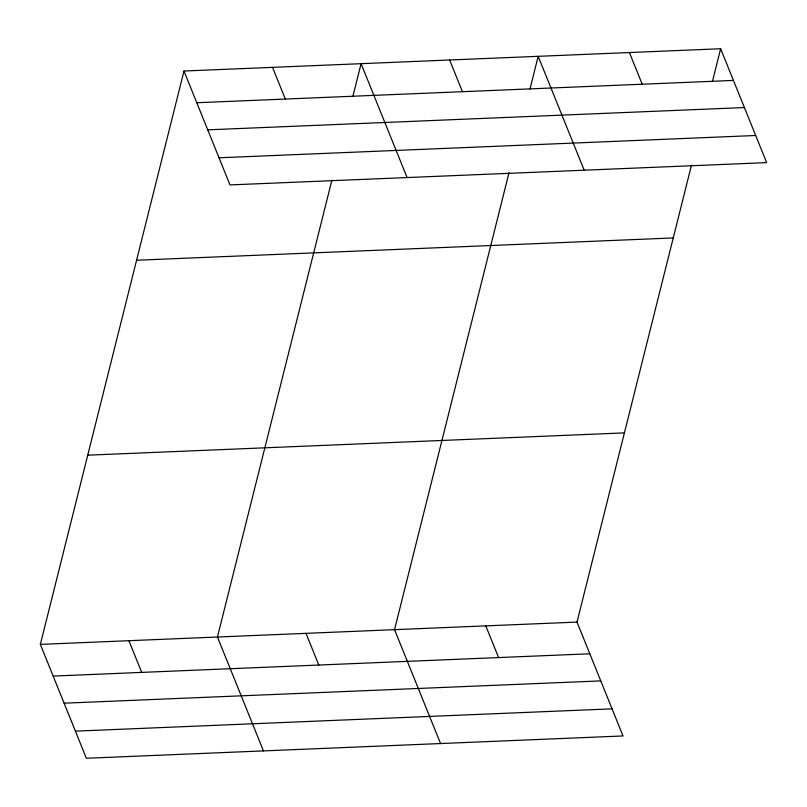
<?xml version="1.0" encoding="UTF-8"?>
<svg xmlns="http://www.w3.org/2000/svg" width="807" height="807" viewBox="0 0 807 807"><rect width="100%" height="100%" fill="white"/><g stroke="black" fill="none" stroke-linecap="round" stroke-linejoin="round"><path stroke-width="1.21" d="M691.478 165.173L577.015 622.086L623.024 735.964L86.359 758.257L40.35 644.379L183.976 71.036L720.641 48.743L766.65 162.621L229.985 184.914L183.976 71.036M331.909 180.112L217.446 637.026L263.455 750.903M352.871 96.426L361.082 63.682L407.091 177.56M509.005 172.759L394.542 629.672L440.551 743.54M529.977 89.073L538.178 56.319L584.187 170.196M712.44 81.487L720.641 48.743M196.787 102.731L733.442 80.428M207.742 129.846L744.407 107.553M219.03 157.789L755.695 135.495M136.585 260.237L673.24 237.944M87.751 455.178L624.406 432.885M40.35 644.379L577.015 622.086M53.151 676.074L589.816 653.781M64.116 703.19L600.771 680.896M75.404 731.142L612.059 708.839M629.41 52.536L642.211 84.221M449.63 60L462.431 91.695M272.524 67.354L285.335 99.049M485.784 625.879L498.585 657.564M305.994 633.344L318.805 665.039M128.898 640.708L141.699 672.392"/></g></svg>
